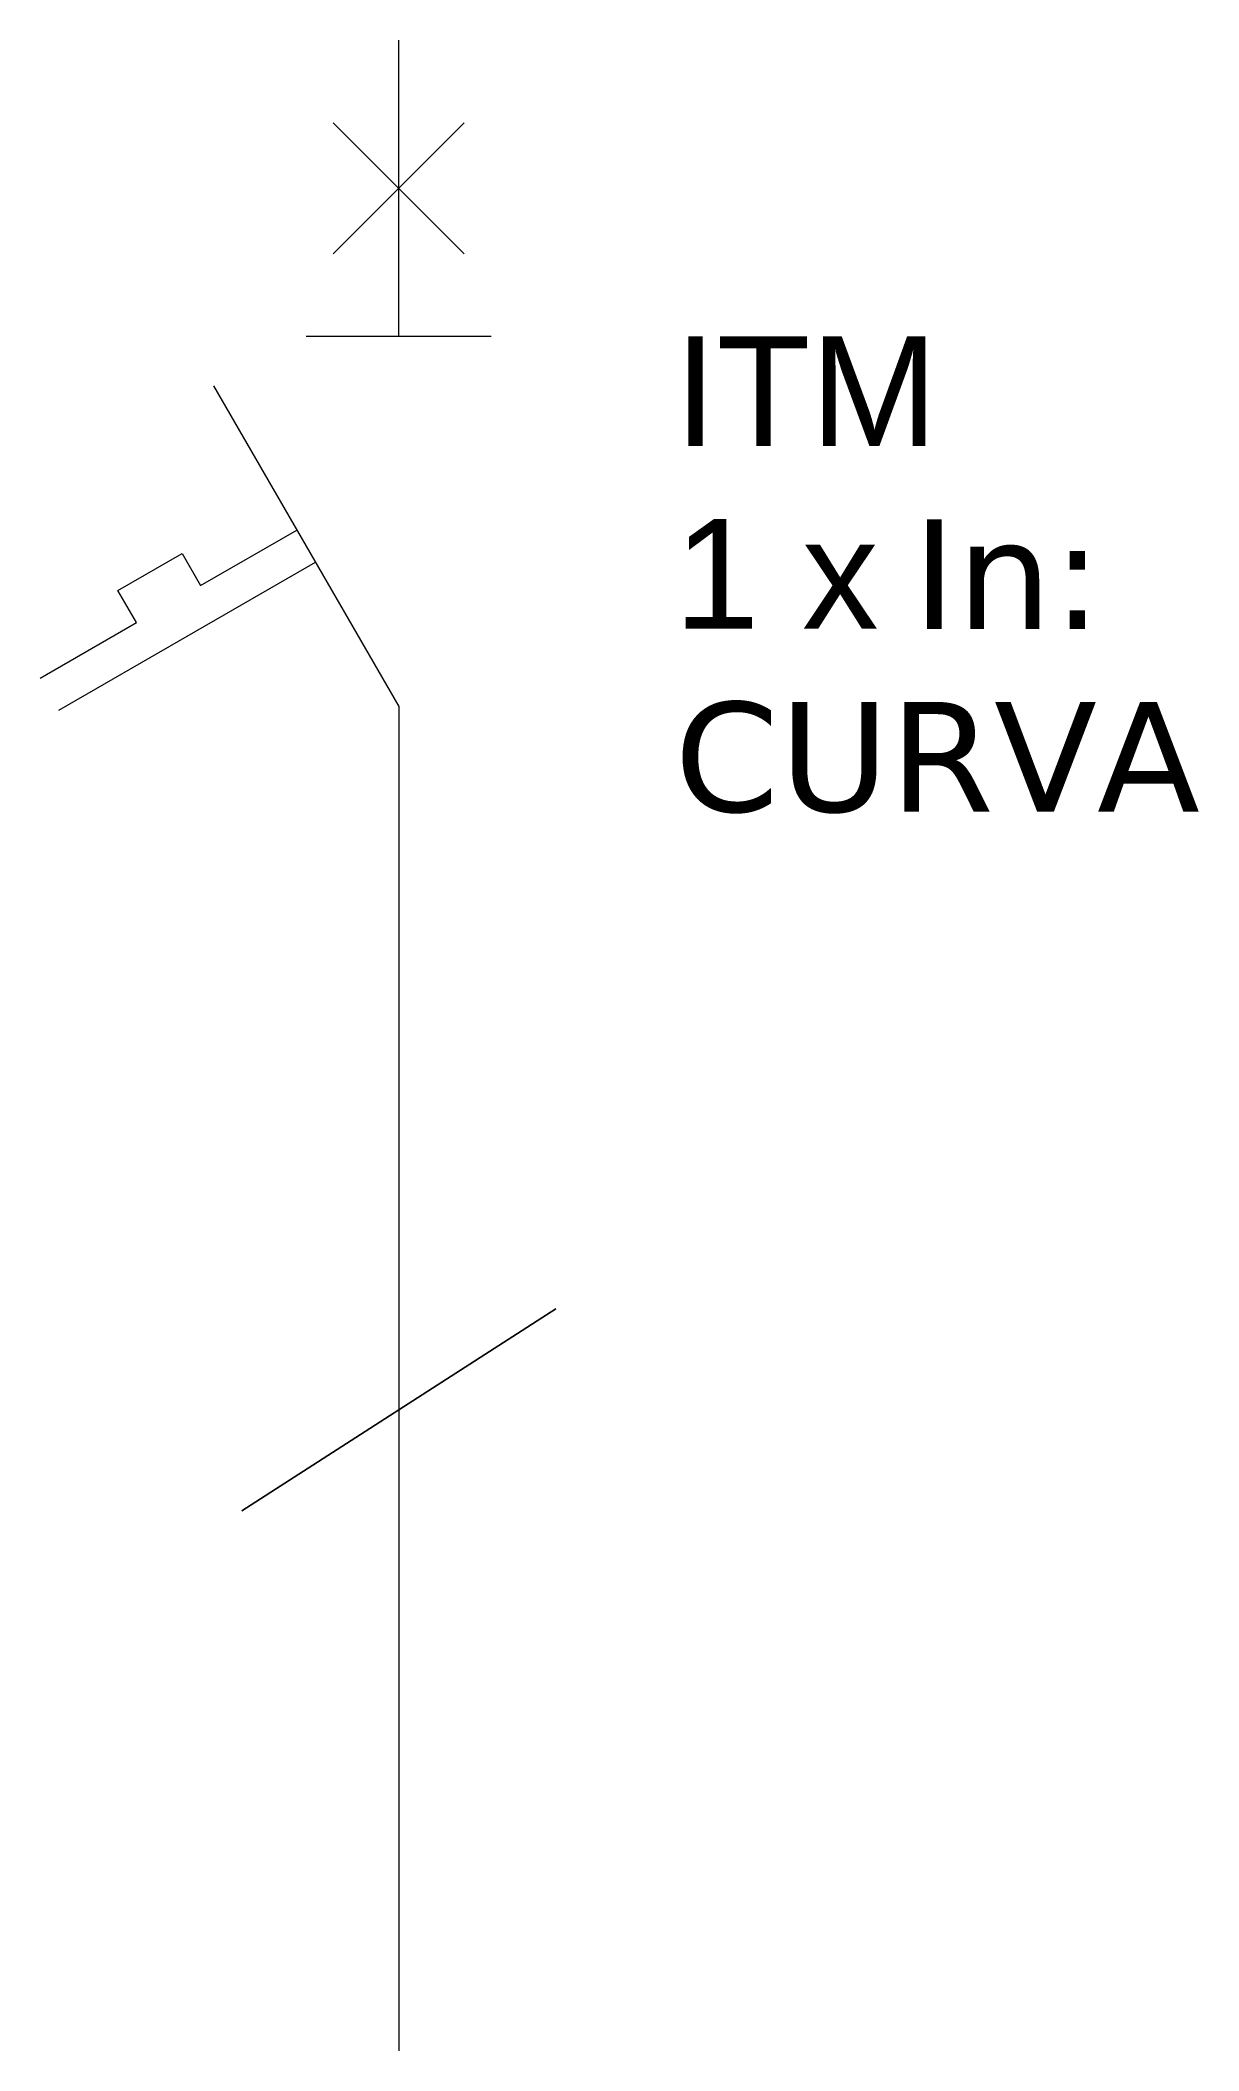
# Model space of a CAD drawing. Header units: millimetres. Extents: x -0.39 to 0.87, y 0 to 2.2.
import ezdxf
from ezdxf.enums import TextEntityAlignment as Align

# ---------------------------------------------------------------- set-up
doc = ezdxf.new("R2010")
doc.units = ezdxf.units.MM
doc.layers.add('I.E._UNIFILARES', color=7, linetype='Continuous', lineweight=18)
doc.layers.add('IE-UNIFILAR', color=7, linetype='Continuous')
doc.styles.add('ARIAL', font='arial.ttf')
doc.styles.add('UNIFILARES', font='verdana.ttf', dxfattribs={"height": 0.2})

msp = doc.modelspace()

# ---------------------------------------------------------------- linework, layer by layer
at = {"layer": 'I.E._UNIFILARES'}
for p, q in [((0, 1.876), (0, 2.2)), ((-0.0716, 1.9664), (0.0716, 2.1096)), ((-0.0716, 2.1096), (0.0716, 1.9664)), ((-0.1013, 1.876), (0.1013, 1.876)), ((-0.2025, 1.8217), (0, 1.471)), ((-0.2166, 1.6032), (-0.1114, 1.6639)), ((-0.3717, 1.4668), (-0.0911, 1.6288)), ((-0.307, 1.5977), (-0.2368, 1.6382)), ((-0.2368, 1.6382), (-0.2166, 1.6032)), ((-0.2867, 1.5627), (-0.307, 1.5977)), ((-0.392, 1.5019), (-0.2867, 1.5627)), ((0, 1.471), (0, 0)), ((0.1717, 0.8117), (-0.1717, 0.5908))]:
    msp.add_line(p, q, dxfattribs=at)
msp.add_lwpolyline([(-0.1717, 0.5908), (0.1717, 0.8117)], dxfattribs=at)

# ---------------------------------------------------------------- texts
at = {"style": 'UNIFILARES'}
for tag, p, s in [('In:', (0.5615, 1.5559), '10A'), ('CURVA', (0.3012, 1.3559), 'C')]:
    msp.add_attdef(tag, p, s, height=0.12, dxfattribs=at)
at = {"layer": 'IE-UNIFILAR', "style": 'ARIAL'}
msp.add_text('ITM', height=0.12, dxfattribs=at).set_placement((0.3012, 1.876), align=Align.TOP_LEFT)
at = {"layer": 'IE-UNIFILAR', "insert": (0.3012, 1.676), "char_height": 0.12, "width": 0.399847, "attachment_point": 1, "style": 'ARIAL'}
msp.add_mtext('\\pxql,t1;1 x', dxfattribs=at)

doc.saveas('drawing.dxf')
